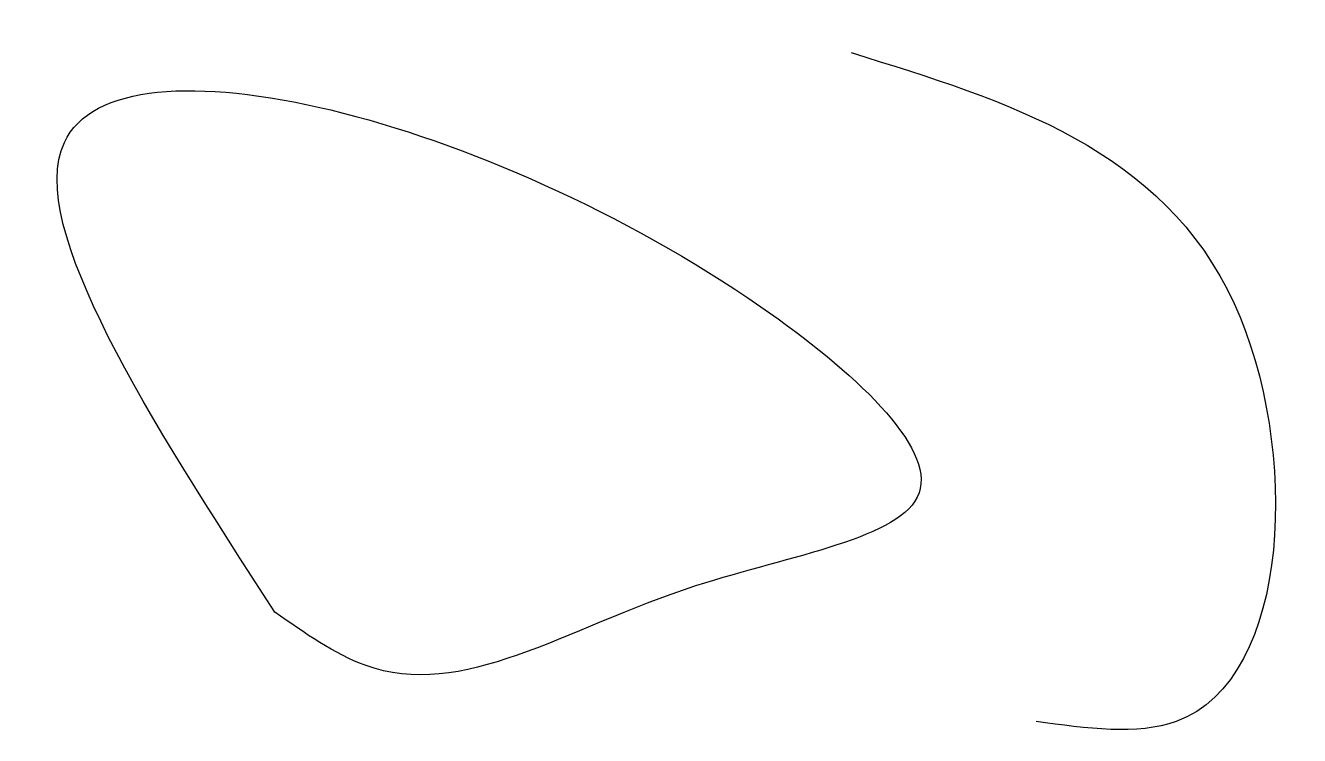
# Model space of a CAD drawing. Header units: inches. Extents: x -52 to 640, y -19 to 367.
import ezdxf

# ---------------------------------------------------------------- set-up
doc = ezdxf.new("R2010")
doc.units = ezdxf.units.IN
doc.header["$MEASUREMENT"] = 0

msp = doc.modelspace()

# ---------------------------------------------------------------- linework, layer by layer
for points in [[(83.36, 48.46), (132.28, 19.65), (311.72, 62.67), (433.01, 113.21), (347.07, 214.3), (-30.94, 303.43), (83.36, 48.46)], [(396.12, 352.24), (604.04, 216.06), (572.59, -10.9), (496.58, -10.9)]]:
    msp.add_spline(points, degree=3)

doc.saveas('drawing.dxf')
